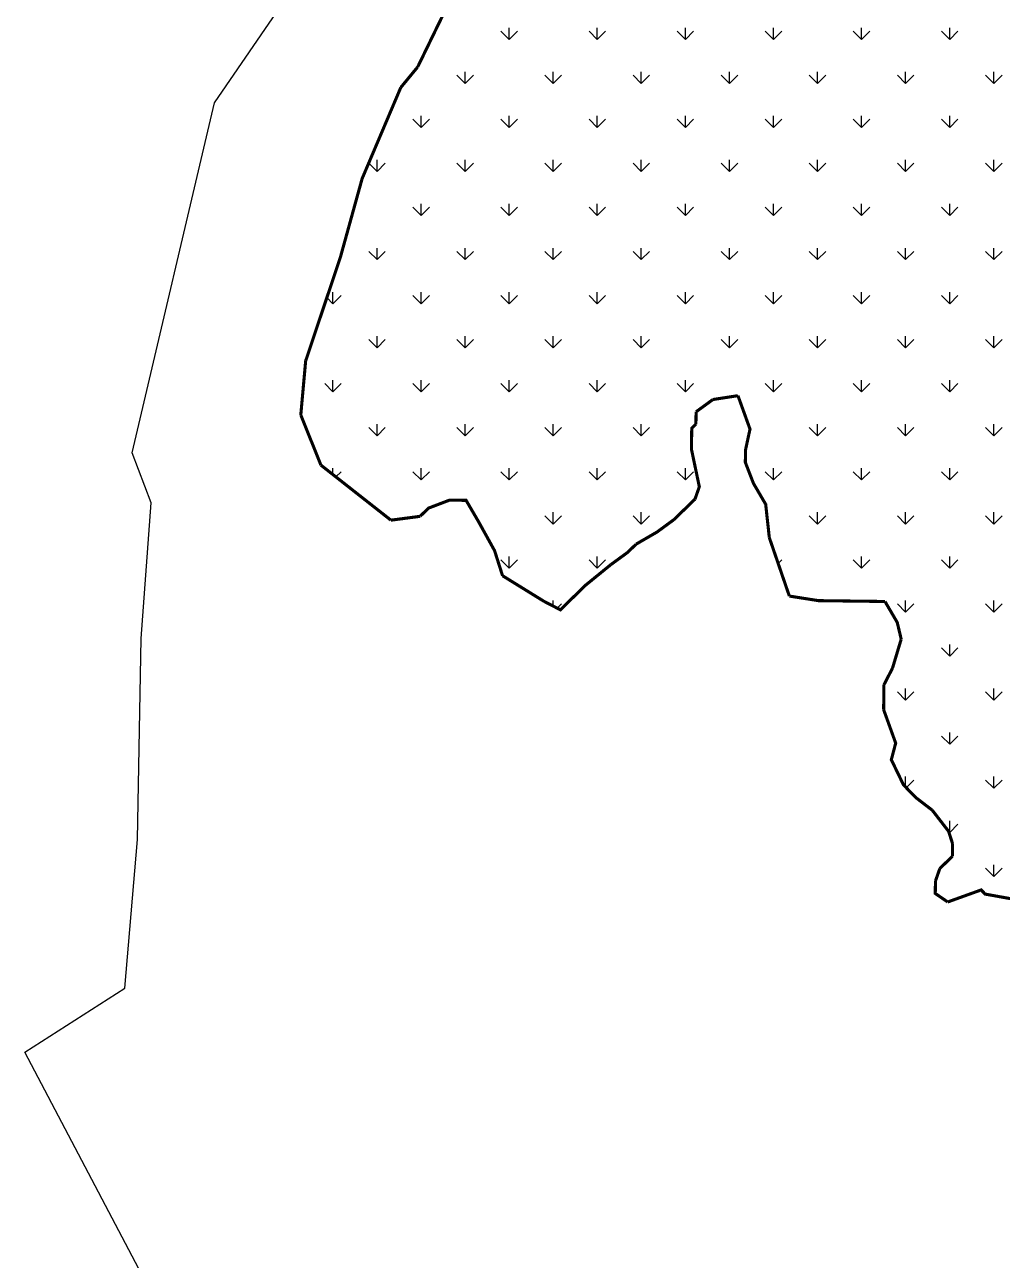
# Model space of a CAD drawing. Header units: metres. Extents: x 290282 to 293385, y 1993059 to 1996895.
# Drawn here: x 290282 to 291223, y 1994605 to 1995795 of the extents above; entities that cross this region are included whole.
import ezdxf

# ---------------------------------------------------------------- set-up
doc = ezdxf.new("R2010")
doc.units = ezdxf.units.M
doc.header["$MEASUREMENT"] = 0
doc.layers.add('MANGROOVES', color=112, linetype='Continuous')
doc.layers.add('village', color=3, linetype='Continuous')

msp = doc.modelspace()

# ---------------------------------------------------------------- linework, layer by layer
at = {"layer": 'MANGROOVES', "linetype": 'Continuous'}
for p, q in [((290748.2, 1995780.6), (290748.2, 1995791.9)), ((290833, 1995780.6), (290833, 1995791.9)), ((290917.9, 1995780.6), (290917.9, 1995791.9)), ((291002.7, 1995780.6), (291002.7, 1995791.9)), ((291087.6, 1995780.6), (291087.6, 1995791.9)), ((291172.4, 1995780.6), (291172.4, 1995791.9)), ((290748.2, 1995780.6), (290740.2, 1995788.6)), ((290748.2, 1995780.6), (290756.1, 1995788.6)), ((290833, 1995780.6), (290825.1, 1995788.6)), ((290833, 1995780.6), (290841, 1995788.6)), ((290917.9, 1995780.6), (290909.9, 1995788.6)), ((290917.9, 1995780.6), (290925.8, 1995788.6)), ((291002.7, 1995780.6), (290994.8, 1995788.6)), ((291002.7, 1995780.6), (291010.7, 1995788.6)), ((291087.6, 1995780.6), (291079.6, 1995788.6)), ((291087.6, 1995780.6), (291095.5, 1995788.6)), ((291172.4, 1995780.6), (291164.5, 1995788.6)), ((291172.4, 1995780.6), (291180.4, 1995788.6)), ((290705.7, 1995738.2), (290697.8, 1995746.1)), ((290705.7, 1995738.2), (290705.7, 1995749.4)), ((290705.7, 1995738.2), (290713.7, 1995746.1)), ((290790.6, 1995738.2), (290782.6, 1995746.1)), ((290790.6, 1995738.2), (290790.6, 1995749.4)), ((290790.6, 1995738.2), (290798.5, 1995746.1)), ((290875.4, 1995738.2), (290867.5, 1995746.1)), ((290875.4, 1995738.2), (290875.4, 1995749.4)), ((290875.4, 1995738.2), (290883.4, 1995746.1)), ((290960.3, 1995738.2), (290952.3, 1995746.1)), ((290960.3, 1995738.2), (290960.3, 1995749.4)), ((290960.3, 1995738.2), (290968.3, 1995746.1)), ((291045.2, 1995738.2), (291037.2, 1995746.1)), ((291045.2, 1995738.2), (291045.2, 1995749.4)), ((291045.2, 1995738.2), (291053.1, 1995746.1)), ((291130, 1995738.2), (291122, 1995746.1)), ((291130, 1995738.2), (291130, 1995749.4)), ((291130, 1995738.2), (291138, 1995746.1)), ((291214.9, 1995738.2), (291206.9, 1995746.1)), ((291214.9, 1995738.2), (291214.9, 1995749.4)), ((291214.9, 1995738.2), (291222.8, 1995746.1)), ((290663.3, 1995695.8), (290655.4, 1995703.7)), ((290663.3, 1995695.8), (290663.3, 1995707)), ((290663.3, 1995695.8), (290671.3, 1995703.7)), ((290748.2, 1995695.8), (290740.2, 1995703.7)), ((290748.2, 1995695.8), (290748.2, 1995707)), ((290748.2, 1995695.8), (290756.1, 1995703.7)), ((290833, 1995695.8), (290825.1, 1995703.7)), ((290833, 1995695.8), (290833, 1995707)), ((290833, 1995695.8), (290841, 1995703.7)), ((290917.9, 1995695.8), (290909.9, 1995703.7)), ((290917.9, 1995695.8), (290917.9, 1995707)), ((290917.9, 1995695.8), (290925.8, 1995703.7)), ((291002.7, 1995695.8), (290994.8, 1995703.7)), ((291002.7, 1995695.8), (291002.7, 1995707)), ((291002.7, 1995695.8), (291010.7, 1995703.7)), ((291087.6, 1995695.8), (291079.6, 1995703.7)), ((291087.6, 1995695.8), (291087.6, 1995707)), ((291087.6, 1995695.8), (291095.5, 1995703.7)), ((291172.4, 1995695.8), (291164.5, 1995703.7)), ((291172.4, 1995695.8), (291172.4, 1995707)), ((291172.4, 1995695.8), (291180.4, 1995703.7)), ((290620.9, 1995653.3), (290612.9, 1995661.3)), ((290620.9, 1995653.3), (290620.9, 1995664.6)), ((290620.9, 1995653.3), (290628.8, 1995661.3)), ((290705.7, 1995653.3), (290697.8, 1995661.3)), ((290705.7, 1995653.3), (290705.7, 1995664.6)), ((290705.7, 1995653.3), (290713.7, 1995661.3)), ((290790.6, 1995653.3), (290782.6, 1995661.3)), ((290790.6, 1995653.3), (290790.6, 1995664.6)), ((290790.6, 1995653.3), (290798.5, 1995661.3)), ((290875.4, 1995653.3), (290867.5, 1995661.3)), ((290875.4, 1995653.3), (290875.4, 1995664.6)), ((290875.4, 1995653.3), (290883.4, 1995661.3)), ((290960.3, 1995653.3), (290952.3, 1995661.3)), ((290960.3, 1995653.3), (290960.3, 1995664.6)), ((290960.3, 1995653.3), (290968.3, 1995661.3)), ((291045.2, 1995653.3), (291037.2, 1995661.3)), ((291045.2, 1995653.3), (291045.2, 1995664.6)), ((291045.2, 1995653.3), (291053.1, 1995661.3)), ((291130, 1995653.3), (291122, 1995661.3)), ((291130, 1995653.3), (291130, 1995664.6)), ((291130, 1995653.3), (291138, 1995661.3)), ((291214.9, 1995653.3), (291206.9, 1995661.3)), ((291214.9, 1995653.3), (291214.9, 1995664.6)), ((291214.9, 1995653.3), (291222.8, 1995661.3)), ((290663.3, 1995610.9), (290655.4, 1995618.9)), ((290663.3, 1995610.9), (290663.3, 1995622.2)), ((290663.3, 1995610.9), (290671.3, 1995618.9)), ((290748.2, 1995610.9), (290740.2, 1995618.9)), ((290748.2, 1995610.9), (290748.2, 1995622.2)), ((290748.2, 1995610.9), (290756.1, 1995618.9)), ((290833, 1995610.9), (290825.1, 1995618.9)), ((290833, 1995610.9), (290833, 1995622.2)), ((290833, 1995610.9), (290841, 1995618.9)), ((290917.9, 1995610.9), (290909.9, 1995618.9)), ((290917.9, 1995610.9), (290917.9, 1995622.2)), ((290917.9, 1995610.9), (290925.8, 1995618.9)), ((291002.7, 1995610.9), (290994.8, 1995618.9)), ((291002.7, 1995610.9), (291002.7, 1995622.2)), ((291002.7, 1995610.9), (291010.7, 1995618.9)), ((291087.6, 1995610.9), (291079.6, 1995618.9)), ((291087.6, 1995610.9), (291087.6, 1995622.2)), ((291087.6, 1995610.9), (291095.5, 1995618.9)), ((291172.4, 1995610.9), (291164.5, 1995618.9)), ((291172.4, 1995610.9), (291172.4, 1995622.2)), ((291172.4, 1995610.9), (291180.4, 1995618.9)), ((290620.9, 1995568.5), (290612.9, 1995576.4)), ((290620.9, 1995568.5), (290620.9, 1995579.7)), ((290620.9, 1995568.5), (290628.8, 1995576.4)), ((290705.7, 1995568.5), (290697.8, 1995576.4)), ((290705.7, 1995568.5), (290705.7, 1995579.7)), ((290705.7, 1995568.5), (290713.7, 1995576.4)), ((290790.6, 1995568.5), (290782.6, 1995576.4)), ((290790.6, 1995568.5), (290790.6, 1995579.7)), ((290790.6, 1995568.5), (290798.5, 1995576.4)), ((290875.4, 1995568.5), (290867.5, 1995576.4)), ((290875.4, 1995568.5), (290875.4, 1995579.7)), ((290875.4, 1995568.5), (290883.4, 1995576.4)), ((290960.3, 1995568.5), (290952.3, 1995576.4)), ((290960.3, 1995568.5), (290960.3, 1995579.7)), ((290960.3, 1995568.5), (290968.3, 1995576.4)), ((291045.2, 1995568.5), (291037.2, 1995576.4)), ((291045.2, 1995568.5), (291045.2, 1995579.7)), ((291045.2, 1995568.5), (291053.1, 1995576.4)), ((291130, 1995568.5), (291122, 1995576.4)), ((291130, 1995568.5), (291130, 1995579.7)), ((291130, 1995568.5), (291138, 1995576.4)), ((291214.9, 1995568.5), (291206.9, 1995576.4)), ((291214.9, 1995568.5), (291214.9, 1995579.7)), ((291214.9, 1995568.5), (291222.8, 1995576.4)), ((290578.5, 1995526), (290572.6, 1995531.9)), ((290578.5, 1995526), (290578.5, 1995537.3)), ((290578.5, 1995526), (290586.4, 1995534)), ((290663.3, 1995526), (290655.4, 1995534)), ((290663.3, 1995526), (290663.3, 1995537.3)), ((290663.3, 1995526), (290671.3, 1995534)), ((290748.2, 1995526), (290740.2, 1995534)), ((290748.2, 1995526), (290748.2, 1995537.3)), ((290748.2, 1995526), (290756.1, 1995534)), ((290833, 1995526), (290825.1, 1995534)), ((290833, 1995526), (290833, 1995537.3)), ((290833, 1995526), (290841, 1995534)), ((290917.9, 1995526), (290909.9, 1995534)), ((290917.9, 1995526), (290917.9, 1995537.3)), ((290917.9, 1995526), (290925.8, 1995534)), ((291002.7, 1995526), (290994.8, 1995534)), ((291002.7, 1995526), (291002.7, 1995537.3)), ((291002.7, 1995526), (291010.7, 1995534)), ((291087.6, 1995526), (291079.6, 1995534)), ((291087.6, 1995526), (291087.6, 1995537.3)), ((291087.6, 1995526), (291095.5, 1995534)), ((291172.4, 1995526), (291164.5, 1995534)), ((291172.4, 1995526), (291172.4, 1995537.3)), ((291172.4, 1995526), (291180.4, 1995534)), ((290620.9, 1995483.6), (290620.9, 1995494.9)), ((290705.7, 1995483.6), (290705.7, 1995494.9)), ((290790.6, 1995483.6), (290790.6, 1995494.9)), ((290875.4, 1995483.6), (290875.4, 1995494.9)), ((290960.3, 1995483.6), (290960.3, 1995494.9)), ((291045.2, 1995483.6), (291045.2, 1995494.9)), ((291130, 1995483.6), (291130, 1995494.9)), ((291214.9, 1995483.6), (291214.9, 1995494.9)), ((290620.9, 1995483.6), (290612.9, 1995491.6)), ((290620.9, 1995483.6), (290628.8, 1995491.6)), ((290705.7, 1995483.6), (290697.8, 1995491.6)), ((290705.7, 1995483.6), (290713.7, 1995491.6)), ((290790.6, 1995483.6), (290782.6, 1995491.6)), ((290790.6, 1995483.6), (290798.5, 1995491.6)), ((290875.4, 1995483.6), (290867.5, 1995491.6)), ((290875.4, 1995483.6), (290883.4, 1995491.6)), ((290960.3, 1995483.6), (290952.3, 1995491.6)), ((290960.3, 1995483.6), (290968.3, 1995491.6)), ((291045.2, 1995483.6), (291037.2, 1995491.6)), ((291045.2, 1995483.6), (291053.1, 1995491.6)), ((291130, 1995483.6), (291122, 1995491.6)), ((291130, 1995483.6), (291138, 1995491.6)), ((291214.9, 1995483.6), (291206.9, 1995491.6)), ((291214.9, 1995483.6), (291222.8, 1995491.6)), ((290578.5, 1995441.2), (290570.5, 1995449.1)), ((290578.5, 1995441.2), (290578.5, 1995452.4)), ((290578.5, 1995441.2), (290586.4, 1995449.1)), ((290663.3, 1995441.2), (290655.4, 1995449.1)), ((290663.3, 1995441.2), (290663.3, 1995452.4)), ((290663.3, 1995441.2), (290671.3, 1995449.1)), ((290748.2, 1995441.2), (290740.2, 1995449.1)), ((290748.2, 1995441.2), (290748.2, 1995452.4)), ((290748.2, 1995441.2), (290756.1, 1995449.1)), ((290833, 1995441.2), (290825.1, 1995449.1)), ((290833, 1995441.2), (290833, 1995452.4)), ((290833, 1995441.2), (290841, 1995449.1)), ((290917.9, 1995441.2), (290909.9, 1995449.1)), ((290917.9, 1995441.2), (290917.9, 1995452.4)), ((290917.9, 1995441.2), (290925.8, 1995449.1)), ((291002.7, 1995441.2), (290994.8, 1995449.1)), ((291002.7, 1995441.2), (291002.7, 1995452.4)), ((291002.7, 1995441.2), (291010.7, 1995449.1)), ((291087.6, 1995441.2), (291079.6, 1995449.1)), ((291087.6, 1995441.2), (291087.6, 1995452.4)), ((291087.6, 1995441.2), (291095.5, 1995449.1)), ((291172.4, 1995441.2), (291164.5, 1995449.1)), ((291172.4, 1995441.2), (291172.4, 1995452.4)), ((291172.4, 1995441.2), (291180.4, 1995449.1)), ((290620.9, 1995398.8), (290620.9, 1995410)), ((290705.7, 1995398.8), (290705.7, 1995410)), ((290790.6, 1995398.8), (290790.6, 1995410)), ((290875.4, 1995398.8), (290875.4, 1995410)), ((291045.2, 1995398.8), (291045.2, 1995410)), ((291130, 1995398.8), (291130, 1995410)), ((291214.9, 1995398.8), (291214.9, 1995410)), ((290620.9, 1995398.8), (290612.9, 1995406.7)), ((290620.9, 1995398.8), (290628.8, 1995406.7)), ((290705.7, 1995398.8), (290697.8, 1995406.7)), ((290705.7, 1995398.8), (290713.7, 1995406.7)), ((290790.6, 1995398.8), (290782.6, 1995406.7)), ((290790.6, 1995398.8), (290798.5, 1995406.7)), ((290875.4, 1995398.8), (290867.5, 1995406.7)), ((290875.4, 1995398.8), (290883.4, 1995406.7)), ((291045.2, 1995398.8), (291037.2, 1995406.7)), ((291045.2, 1995398.8), (291053.1, 1995406.7)), ((291130, 1995398.8), (291122, 1995406.7)), ((291130, 1995398.8), (291138, 1995406.7)), ((291214.9, 1995398.8), (291206.9, 1995406.7)), ((291214.9, 1995398.8), (291222.8, 1995406.7)), ((290578.5, 1995361.5), (290578.5, 1995367.6)), ((290581.4, 1995359.2), (290586.4, 1995364.3)), ((290663.3, 1995356.3), (290655.4, 1995364.3)), ((290663.3, 1995356.3), (290663.3, 1995367.6)), ((290663.3, 1995356.3), (290671.3, 1995364.3)), ((290748.2, 1995356.3), (290740.2, 1995364.3)), ((290748.2, 1995356.3), (290748.2, 1995367.6)), ((290748.2, 1995356.3), (290756.1, 1995364.3)), ((290833, 1995356.3), (290825.1, 1995364.3)), ((290833, 1995356.3), (290833, 1995367.6)), ((290833, 1995356.3), (290841, 1995364.3)), ((290917.9, 1995356.3), (290909.9, 1995364.3)), ((290917.9, 1995356.3), (290917.9, 1995367.6)), ((290917.9, 1995356.3), (290925.8, 1995364.3)), ((291002.7, 1995356.3), (290994.8, 1995364.3)), ((291002.7, 1995356.3), (291002.7, 1995367.6)), ((291002.7, 1995356.3), (291010.7, 1995364.3)), ((291087.6, 1995356.3), (291079.6, 1995364.3)), ((291087.6, 1995356.3), (291087.6, 1995367.6)), ((291087.6, 1995356.3), (291095.5, 1995364.3)), ((291172.4, 1995356.3), (291164.5, 1995364.3)), ((291172.4, 1995356.3), (291172.4, 1995367.6)), ((291172.4, 1995356.3), (291180.4, 1995364.3)), ((290790.6, 1995313.9), (290782.6, 1995321.9)), ((290790.6, 1995313.9), (290790.6, 1995325.2)), ((290790.6, 1995313.9), (290798.5, 1995321.9)), ((290875.4, 1995313.9), (290867.5, 1995321.9)), ((290875.4, 1995313.9), (290875.4, 1995325.2)), ((290875.4, 1995313.9), (290883.4, 1995321.9)), ((291045.2, 1995313.9), (291037.2, 1995321.9)), ((291045.2, 1995313.9), (291045.2, 1995325.2)), ((291045.2, 1995313.9), (291053.1, 1995321.9)), ((291130, 1995313.9), (291122, 1995321.9)), ((291130, 1995313.9), (291130, 1995325.2)), ((291130, 1995313.9), (291138, 1995321.9)), ((291214.9, 1995313.9), (291206.9, 1995321.9)), ((291214.9, 1995313.9), (291214.9, 1995325.2)), ((291214.9, 1995313.9), (291222.8, 1995321.9)), ((290748.2, 1995271.5), (290740.2, 1995279.4)), ((290748.2, 1995271.5), (290748.2, 1995282.7)), ((290748.2, 1995271.5), (290756.1, 1995279.4)), ((290833, 1995271.5), (290825.1, 1995279.4)), ((290833, 1995271.5), (290833, 1995282.7)), ((290833, 1995271.5), (290841, 1995279.4)), ((291007.2, 1995276), (291010.7, 1995279.4)), ((291087.6, 1995271.5), (291079.6, 1995279.4)), ((291087.6, 1995271.5), (291087.6, 1995282.7)), ((291087.6, 1995271.5), (291095.5, 1995279.4)), ((291172.4, 1995271.5), (291164.5, 1995279.4)), ((291172.4, 1995271.5), (291172.4, 1995282.7)), ((291172.4, 1995271.5), (291180.4, 1995279.4)), ((290790.6, 1995234.9), (290790.6, 1995240.3)), ((290794.4, 1995232.9), (290798.5, 1995237)), ((291045.2, 1995240.2), (291045.2, 1995240.3)), ((291130, 1995229.1), (291122, 1995237)), ((291130, 1995229.1), (291130, 1995240.3)), ((291130, 1995229.1), (291138, 1995237)), ((291214.9, 1995229.1), (291206.9, 1995237)), ((291214.9, 1995229.1), (291214.9, 1995240.3)), ((291214.9, 1995229.1), (291222.8, 1995237)), ((291172.4, 1995186.6), (291172.4, 1995197.9)), ((291172.4, 1995186.6), (291164.5, 1995194.6)), ((291172.4, 1995186.6), (291180.4, 1995194.6)), ((291130, 1995144.2), (291122, 1995152.2)), ((291130, 1995144.2), (291130, 1995155.5)), ((291130, 1995144.2), (291138, 1995152.2)), ((291214.9, 1995144.2), (291206.9, 1995152.2)), ((291214.9, 1995144.2), (291214.9, 1995155.5)), ((291214.9, 1995144.2), (291222.8, 1995152.2)), ((291172.4, 1995101.8), (291172.4, 1995113)), ((291172.4, 1995101.8), (291164.5, 1995109.7)), ((291172.4, 1995101.8), (291180.4, 1995109.7)), ((291130, 1995060.5), (291130, 1995070.6)), ((291130.6, 1995059.9), (291138, 1995067.3)), ((291214.9, 1995059.4), (291206.9, 1995067.3)), ((291214.9, 1995059.4), (291214.9, 1995070.6)), ((291214.9, 1995059.4), (291222.8, 1995067.3)), ((291172.4, 1995016.9), (291171.4, 1995018)), ((291172.4, 1995016.9), (291172.4, 1995028.2)), ((291172.4, 1995016.9), (291180.4, 1995024.9)), ((291214.9, 1994974.5), (291206.9, 1994982.5)), ((291214.9, 1994974.5), (291214.9, 1994985.8)), ((291214.9, 1994974.5), (291222.8, 1994982.5))]:
    msp.add_line(p, q, dxfattribs=at)
at = {"layer": 'MANGROOVES', "const_width": 2.98}
for points in [[(290693, 1995821.8), (290660.1, 1995754.1)], [(290660.1, 1995754.1), (290643.8, 1995734.3)], [(290585.6, 1995570.7), (290552.2, 1995471)], [(290552.2, 1995471), (290547.5, 1995418.9)], [(290928.2, 1995422), (290944.4, 1995433.8)], [(290944.4, 1995433.8), (290968.5, 1995437.5)], [(290928, 1995410), (290928.2, 1995422)], [(290547.5, 1995418.9), (290566.9, 1995370.6)], [(290566.9, 1995370.6), (290634.3, 1995317.6)], [(290906.8, 1995318.1), (290927.1, 1995337.8)], [(290634.3, 1995317.6), (290662.4, 1995321.3)], [(290862.3, 1995286.6), (290870.4, 1995294.5)], [(290998.7, 1995300.8), (291018, 1995244.5)], [(290846.1, 1995274.8), (290862.3, 1995286.6)], [(290821.8, 1995255), (290846.1, 1995274.8)], [(290741.8, 1995264.1), (290781.6, 1995239.5)], [(291018, 1995244.5), (291046, 1995240.1)], [(291046, 1995240.1), (291110.1, 1995239.3)], [(291125.7, 1995203), (291117.3, 1995175)], [(291117.3, 1995175), (291109.1, 1995159.1)], [(291109.1, 1995159.1), (291108.8, 1995135.1)], [(291175.2, 1995006), (291175, 1994993.9)], [(291175, 1994993.9), (291162.9, 1994982.1)], [(291162.9, 1994982.1), (291158.7, 1994970.1)]]:
    msp.add_lwpolyline(points, dxfattribs=at)
at = {"layer": 'MANGROOVES'}
for points in [[(290643.8, 1995734.3, 2.98, 2.98, 0), (290606.6, 1995646.6, 2.98, 2.98, 0), (290585.6, 1995570.7, 0, 0, 0)], [(290968.5, 1995437.5, 2.98, 2.98, 0), (290980.1, 1995405.3, 2.98, 2.98, 0), (290975.8, 1995385.3, 2.98, 2.98, 0), (290975.6, 1995373.3, 2.98, 2.98, 0), (290983.4, 1995353.1, 2.98, 2.98, 0), (290995.2, 1995332.9, 2.98, 2.98, 0), (290998.7, 1995300.8, 0, 0, 0)], [(290927.1, 1995337.8, 2.98, 2.98, 0), (290931.3, 1995349.8, 2.98, 2.98, 0), (290923.7, 1995386, 2.98, 2.98, 0), (290924, 1995406, 2.98, 2.98, 0), (290928, 1995410, 0, 0, 0)], [(290662.4, 1995321.3, 2.98, 2.98, 0), (290670.5, 1995329.2, 2.98, 2.98, 0), (290690.7, 1995336.9, 2.98, 2.98, 0), (290706.7, 1995336.7, 2.98, 2.98, 0), (290718.5, 1995316.5, 2.98, 2.98, 0), (290734.1, 1995288.3, 2.98, 2.98, 0), (290741.8, 1995264.1, 0, 0, 0)], [(290870.4, 1995294.5, 2.98, 2.98, 0), (290890.6, 1995306.2, 2.98, 2.98, 0), (290906.8, 1995318.1, 0, 0, 0)], [(290781.6, 1995239.5, 2.98, 2.98, 0), (290797.5, 1995231.3, 2.98, 2.98, 0), (290821.8, 1995255, 0, 0, 0)], [(291110.1, 1995239.3, 2.98, 2.98, 0), (291121.9, 1995219.1, 2.98, 2.98, 0), (291125.7, 1995203, 0, 0, 0)], [(291108.8, 1995135.1, 2.98, 2.98, 0), (291120.4, 1995102.9, 2.98, 2.98, 0), (291116.2, 1995086.9, 2.98, 2.98, 0), (291127.9, 1995062.7, 2.98, 2.98, 0), (291139.7, 1995050.5, 2.98, 2.98, 0), (291155.6, 1995038.3, 0, 0, 0)], [(291155.6, 1995038.3, 2.98, 2.98, 0), (291171.3, 1995018, 2.98, 2.98, 0), (291175.2, 1995006, 0, 0, 0)], [(291158.7, 1994970.1, 2.98, 2.98, 0), (291158.5, 1994958.1, 2.98, 2.98, 0), (291170.5, 1994949.9, 0, 0, 0)], [(291170.5, 1994949.9, 2.98, 2.98, 0), (291202.7, 1994961.5, 2.98, 2.98, 0), (291206.6, 1994957.5, 2.98, 2.98, 0), (291254.6, 1994948.8, 2.98, 2.98, 0), (291301.8, 1994884.1, 0, 0, 0)]]:
    msp.add_lwpolyline(points, format="xyseb", dxfattribs=at)
at = {"layer": 'village', "color": 3}
msp.add_polyline3d([(290520.8, 1994350.7, 0), (290281.6, 1994805.2, 0), (290378.2, 1994866.9, 0), (290390.2, 1995010.2, 0), (290393.9, 1995203.8, 0), (290403.3, 1995334.2, 0), (290385.2, 1995382.6, 0), (290464.3, 1995719.6, 0), (290644.2, 1995981.8, 0), (290997, 1996483, 0), (291076.9, 1996518, 0), (291868.7, 1996864.8, 0), (291940.4, 1996895.4, 0)], dxfattribs=at)

doc.saveas('drawing.dxf')
